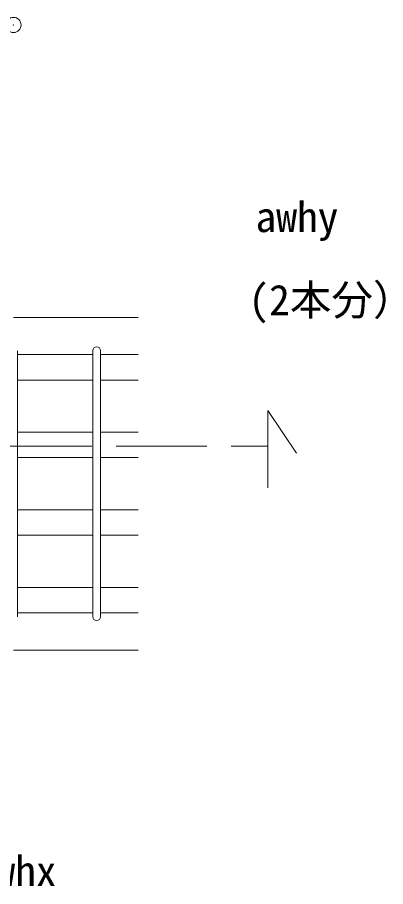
# Model space of a CAD drawing. Units: millimetres, scale not verified. Extents: x -890 to 863, y -296 to 296.
# Drawn here: x 408.9 to 433.2, y -5 to 52.3 of the extents above; entities that cross this region are included whole.
import ezdxf
from ezdxf.enums import TextEntityAlignment as Align

# ---------------------------------------------------------------- set-up
doc = ezdxf.new("R2010")
doc.units = ezdxf.units.MM
doc.header["$LTSCALE"] = 2
doc.header["$PDMODE"] = 32
doc.header["$PDSIZE"] = 1
doc.linetypes.add('USER1', pattern=[3.8, 3, -0.8])
doc.layers.add('0-C__1-9__0-0_', color=7, linetype='Continuous', lineweight=18)
doc.styles.add('ＭＳ ゴシック', font='')
doc.styles.get('ＭＳ ゴシック').set_extended_font_data('MS Gothic')

msp = doc.modelspace()

# ---------------------------------------------------------------- linework, layer by layer
at = {"layer": '0-C__1-9__0-0_'}
for p, q in [((408.635, 32.537), (416.862, 32.537)), ((408.891, 12.793), (408.891, 30.343)), ((408.891, 30.087), (413.864, 30.087)), ((413.864, 30.343), (413.864, 12.793)), ((414.376, 12.793), (414.376, 30.343)), ((414.376, 30.087), (416.862, 30.087)), ((408.891, 28.405), (413.864, 28.405)), ((414.376, 28.405), (416.862, 28.405)), ((408.891, 24.968), (413.864, 24.968)), ((414.376, 24.968), (416.862, 24.968)), ((408.891, 23.287), (413.864, 23.287)), ((414.376, 23.287), (416.862, 23.287)), ((408.891, 19.85), (413.864, 19.85)), ((414.376, 19.85), (416.862, 19.85)), ((408.891, 18.168), (413.864, 18.168)), ((414.376, 18.168), (416.862, 18.168)), ((408.891, 14.731), (413.864, 14.731)), ((414.376, 14.731), (416.862, 14.731)), ((408.891, 13.049), (413.864, 13.049)), ((414.376, 13.049), (416.862, 13.049)), ((408.635, 10.599), (416.862, 10.599))]:
    msp.add_line(p, q, dxfattribs=at)
at = {"layer": '0-C__1-9__0-0_', "linetype": 'USER1'}
msp.add_line((400.203, 24.041), (425.42, 24.041), dxfattribs=at)
at = {"layer": '0-C__1-9__0-0_'}
msp.add_lwpolyline([(425.42, 21.303), (425.42, 26.397), (427.309, 23.578)], dxfattribs=at)
for centre, start, end in [((414.12, 30.343), 0, 180), ((414.12, 12.793), 180, 0)]:
    msp.add_arc(centre, 0.256, start, end, dxfattribs=at)
at = {"layer": '0-C__1-9__0-0_', "color": 5}
msp.add_point((408.635, 51.826), dxfattribs=at)

# ---------------------------------------------------------------- texts
at = {"layer": '0-C__1-9__0-0_', "style": 'ＭＳ ゴシック'}
for s, p in [('awhy', (424.606, 37.564)), ('(2本分）', (424.136, 32.078)), ('awhx', (406.007, -5.575))]:
    msp.add_text(s, height=2.01, dxfattribs=at).set_placement(p, align=Align.BOTTOM_LEFT)

doc.saveas('drawing.dxf')
